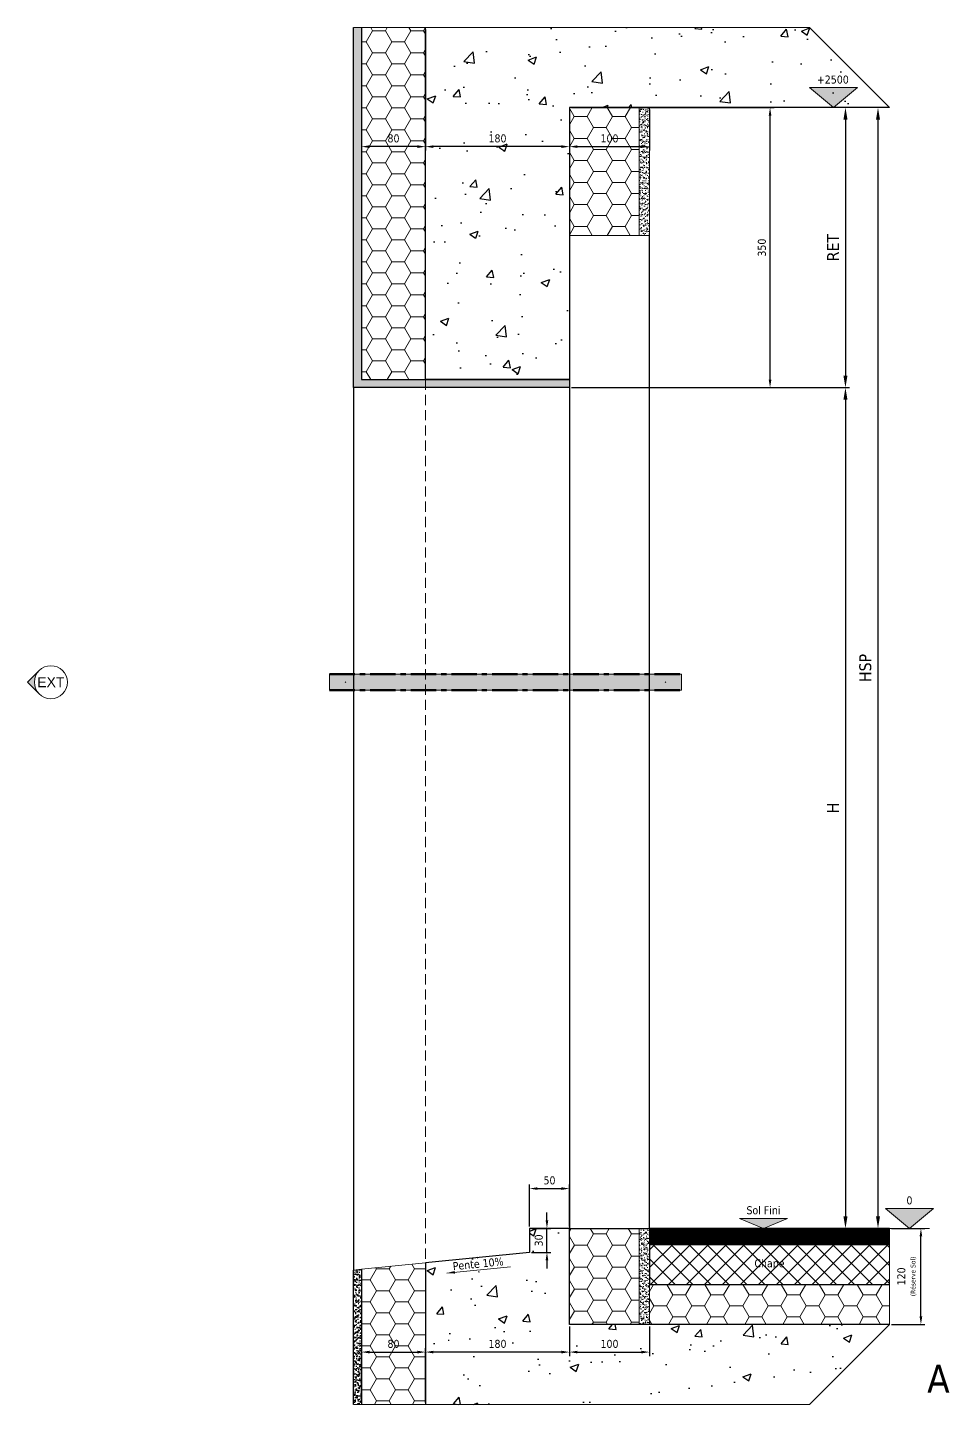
# Model space of a CAD drawing. Header units: millimetres. Extents: x -20000 to 230000, y -17405 to 24510.
# Drawn here: x 4322 to 5475, y 4874 to 6594 of the extents above; entities that cross this region are included whole.
import ezdxf
from ezdxf.enums import TextEntityAlignment as Align

# ---------------------------------------------------------------- set-up
doc = ezdxf.new("R2010")
doc.units = ezdxf.units.MM
doc.header["$PDMODE"] = 35
doc.header["$PDSIZE"] = 0.5
doc.linetypes.add('AXES', pattern=[50.800000000000004, 31.75, -6.35, 6.35, -6.35])
doc.linetypes.add('CACHE', pattern=[9.524999999999999, 6.35, -3.175])
doc.layers.get('0').update_dxf_attribs({"lineweight": 13})
doc.layers.get('Defpoints').update_dxf_attribs({"true_color": 0xc2a584})
for name, color, linetype, lineweight in [('0 - 1 (validé)', 3, 'Continuous', 13), ('1 - Axe', 1, 'AXES', 0), ('1 - BETON', 251, 'Continuous', 25), ('1 - Béton', 251, 'Continuous', 25), ('1 - Cotation', 32, 'Continuous', 13), ('1 - INTERROMPU', 253, 'CACHE', 13), ('1 - Isolant', 132, 'Continuous', 13), ('1 - Platre', 252, 'Continuous', 13), ('1 - Texte', 7, 'Continuous', 13), ('Texte', 7, 'Continuous', 13)]:
    doc.layers.add(name, color=color, linetype=linetype, lineweight=lineweight)
doc.layers.add('0 - Invisible', color=43, linetype='Continuous', lineweight=0, plot=False)
doc.layers.add('Non visible', color=163, linetype='Continuous', lineweight=25, plot=False)
doc.layers.add('1 - Cache', color=7, linetype='Continuous', lineweight=0, true_color=0xffffff)
doc.styles.get("Standard").update_dxf_attribs({"font": 'ARIALUNI.TTF'})
doc.styles.add('Texte Poralu', font='tahomabd.ttf')
doc.dimstyles.new('100 - 1000', dxfattribs={"dimtxt": 15, "dimasz": 15, "dimexe": 5, "dimexo": 2.5, "dimgap": 8, "dimtad": 1, "dimdec": 1, "dimtxsty": 'Texte Poralu', "dimcen": 10, "dimazin": 0, "dimtfac": 1, "dimtdec": 1, "dimtmove": 0, "dimatfit": 3, "dimfxl": 1, "dimarcsym": 0})
doc.dimstyles.new('30 - 1000', dxfattribs={"dimtxt": 10, "dimasz": 10, "dimexe": 5, "dimexo": 2.5, "dimgap": 5, "dimtad": 1, "dimdec": 1, "dimtxsty": 'Texte Poralu', "dimcen": 5, "dimazin": 0, "dimtfac": 1, "dimtdec": 1, "dimtmove": 0, "dimatfit": 3, "dimfxl": 1, "dimarcsym": 0})

# ---------------------------------------------------------------- blocks, each defined once
blk = doc.blocks.new('Cadre Coupe_Elev')
at = {"layer": 'Defpoints'}
blk.add_point((5000, 5729.996620553562), dxfattribs=at)
at = {"color": 7}
blk.add_attdef('REPERE_1', text='', height=300, dxfattribs=at).set_placement((1000, 9000), align=Align.MIDDLE_CENTER)
at = {"layer": '1 - Texte', "color": 7}
for tag, p in [('DEFINITION1', (5000, 1200)), ('DEFINITION2', (5000, 800))]:
    blk.add_attdef(tag, text='', height=250, dxfattribs=at).set_placement(p, align=Align.MIDDLE_CENTER)
at = {"layer": 'Non visible', "style": 'Texte Poralu'}
for p in [(5447.11721373623, 4905.799125232807), (5447.11721373623, 4605.799125232807)]:
    blk.add_attdef('REPERE_2', text='', height=35, dxfattribs=at).set_placement(p, align=Align.MIDDLE_LEFT)
blk = doc.blocks.new('*U837')
at = {"layer": '1 - Béton'}
h = blk.add_hatch(dxfattribs=at)
h.set_pattern_fill('ANSI31', color=256, scale=0.5, angle=135)
h.set_pattern_definition([(180, (199.9999999999554, 19.99999999999773), (-3.33066907387547e-16, -1.5875), [])])
h.paths.add_polyline_path([(0, 100), (299.9999999999554, 99.99999999999545), (299.9999999999554, 119.9999999999955), (0, 120)])
h = blk.add_hatch(dxfattribs=at)
h.set_pattern_fill('ANSI37', color=256, scale=5)
h.set_pattern_definition([(45, (199.9999999999554, 9.999999999997726), (-11.22532015133644, 11.22532015133644), []), (135, (199.9999999999554, 9.999999999997726), (-11.22532015133644, -11.22532015133644), [])])
h.paths.add_polyline_path([(0, 50), (299.9999999999554, 49.99999999999545), (299.9999999999554, 99.99999999999545), (0, 100)])
h.paths.add_polyline_path([(125.9083277367138, 65.81766286097815), (173.9506380120663, 65.81766286097815), (173.9506380120663, 87.41940899932604), (125.9083277367138, 87.41940899932604)], flags=24)
at = {"layer": '1 - Isolant'}
h = blk.add_hatch(dxfattribs=at)
h.set_pattern_fill('HONEY', color=256, scale=5)
h.set_pattern_definition([(0, (199.9999999999554, 19.99999999999773), (23.8125, 13.748153225), [15.875, -31.75]), (120, (199.9999999999554, 19.99999999999773), (-23.81249994797095, 13.74815331511695), [15.87499999999995, -31.74999999999991]), (59.99999999999999, (199.9999999999554, 19.99999999999773), (5.202904551637744e-08, 27.49630654011694), [-31.75, 15.875])])
h.paths.add_polyline_path([(0, 0), (299.9999999999554, -6.821210263295947e-12), (299.9999999999554, 49.99999999999545), (0, 50)])
at = {"layer": '0 - Invisible'}
for points in [[(0, 100), (299.9999999999554, 99.99999999999545), (299.9999999999554, 119.9999999999955), (0, 120), (0, 100)], [(0, 50), (299.9999999999554, 49.99999999999545), (299.9999999999554, 99.99999999999545), (0, 100), (0, 50)], [(0, 0), (299.9999999999554, -6.821210263295947e-12), (299.9999999999554, 49.99999999999545), (0, 50), (0, 0)]]:
    blk.add_lwpolyline(points, dxfattribs=at)
at = {"layer": '1 - Béton'}
for points in [[(299.9999999999554, 119.9999999999955), (0, 120), (0, 100), (299.9999999999554, 99.99999999999545)], [(299.9999999999554, 99.99999999999545), (0, 100), (0, 50), (299.9999999999554, 49.99999999999545)]]:
    blk.add_lwpolyline(points, dxfattribs=at)
at = {"layer": '1 - Isolant'}
blk.add_lwpolyline([(299.9999999999554, 49.99999999999545), (0, 50), (0, 0), (299.9999999999554, -6.821210263295947e-12)], dxfattribs=at)
at = {"insert": (149.9999999999777, 74.99999999999763), "char_height": 10, "attachment_point": 5, "style": 'Texte Poralu'}
blk.add_mtext_dynamic_manual_height_columns('Chape', width=39.78362779687997, gutter_width=50, heights=[0], dxfattribs=at)
blk = doc.blocks.new('*U928')
at = {"layer": '1 - Isolant'}
h = blk.add_hatch(dxfattribs=at)
h.set_pattern_fill('HONEY', color=256, scale=5, style=0)
h.set_pattern_definition([(0, (19.99999999999996, 24.99999999998454), (23.8125, 13.748153225), [15.875, -31.75]), (120, (19.99999999999996, 24.99999999998454), (-23.81249994797095, 13.74815331511695), [15.87499999999991, -31.74999999999983]), (59.99999999999999, (19.99999999999996, 24.99999999998454), (5.202904551637744e-08, 27.49630654011694), [-31.75, 15.875])])
h.paths.add_polyline_path([(-3.251437251736507e-14, -177.0000000000155), (0, 0), (-80, -8.000000000000002), (-80.00000000000001, -177.0000000000155)])
at = {"layer": '0 - Invisible'}
blk.add_lwpolyline([(-80.00000000000001, -177.0000000000155), (-3.251437251736507e-14, -177.0000000000155)], dxfattribs=at)
at = {"layer": '1 - Isolant'}
blk.add_lwpolyline([(-3.251437251736507e-14, -177.0000000000155), (0, 0), (-80, -8.000000000000002), (-80.00000000000001, -177.0000000000155)], dxfattribs=at)
blk = doc.blocks.new('*U724')
at = {"layer": '1 - Isolant'}
h = blk.add_hatch(dxfattribs=at)
h.set_pattern_fill('HONEY', color=256, scale=5)
h.set_pattern_definition([(0, (-58597.14088961176, -19357.49265059333), (23.8125, 13.748153225), [15.875, -31.75]), (120, (-58597.14088961176, -19357.49265059333), (-23.81249994797095, 13.74815331511695), [15.87499999999996, -31.74999999999992]), (59.99999999999999, (-58597.14088961176, -19357.49265059333), (5.202904551637744e-08, 27.49630654011694), [-31.75, 15.875])])
h.paths.add_polyline_path([(1.047547144306874e-11, -119.9999999999992), (87.00000000016965, -119.9999999999992), (87.00000000017371, 0), (0, 0)])
at = {"layer": '1 - Platre'}
h = blk.add_hatch(dxfattribs=at)
h.set_pattern_fill('AR-SAND', color=256, scale=0.1)
h.set_pattern_definition([(37.50000000000001, (-58597.14088961176, -19357.49265059333), (-0.1600031295984046, 4.894132373293424), [0, -3.860800000000001, 0, -4.318000000000001, 0, -4.1275]), (7.499999999999999, (-58597.14088961176, -19357.49265059333), (4.495232831380027, 7.168251005683543), [0, -2.0828, 0, -3.4798, 0, -1.3335]), (327.5, (-58600.26508961176, -19357.49265059333), (7.90992370241458, 0.01437184678545691), [0, -1.27, 0, -4.572, 0, -5.969]), (317.5, (-58600.26508961176, -19357.49265059333), (7.635564524722972, 2.229293232572162), [0, -0.635, 0, -2.9972, 0, -3.429])])
h.paths.add_polyline_path([(100.0000000001769, -119.9999999999992), (100.0000000001737, 0), (87.00000000017371, 0), (87.00000000016965, -119.9999999999992)])
at = {"layer": '0 - Invisible'}
for points in [[(1.047547144306874e-11, -119.9999999999992), (87.00000000016965, -119.9999999999992)], [(87.00000000016965, -119.9999999999992), (100.0000000001769, -119.9999999999992)]]:
    blk.add_lwpolyline(points, dxfattribs=at)
at = {"layer": '1 - Isolant'}
blk.add_lwpolyline([(87.00000000016965, -119.9999999999992), (87.00000000017371, 0), (0, 0), (1.047547144306874e-11, -119.9999999999992)], dxfattribs=at)
at = {"layer": '1 - Platre'}
blk.add_lwpolyline([(100.0000000001769, -119.9999999999992), (100.0000000001737, 0), (87.00000000017371, 0), (87.00000000016965, -119.9999999999992)], dxfattribs=at)
blk = doc.blocks.new('*D1350')
at = {"layer": 'Defpoints', "color": 0, "lineweight": -2, "transparency": 16777216}
for p, q in [((5000.000024556683, 4971.232209339366), (5000.000024556683, 4934.157499047607)), ((4820.000024556828, 4876.232209339365), (4820.000024556828, 4944.157499047607)), ((4990.000024556683, 4939.157499047607), (4830.000024556828, 4939.157499047607))]:
    blk.add_line(p, q, dxfattribs=at)
at = {"layer": 'Defpoints', "color": 0, "transparency": 16777216}
for p in [(5000.000024556683, 4973.732209339366), (4820.000024556828, 4939.157499047607), (4820.000024556828, 4873.732209339365)]:
    blk.add_point(p, dxfattribs=at)
for points in [[(4830.000024556828, 4940.824165714274), (4830.000024556828, 4937.49083238094), (4820.000024556828, 4939.157499047607)], [(4990.000024556683, 4940.824165714274), (4990.000024556683, 4937.49083238094), (5000.000024556683, 4939.157499047607)]]:
    blk.add_solid(points, dxfattribs=at)
at = {"layer": 'Defpoints', "color": 0, "transparency": 16777216, "insert": (4910.000024556755, 4949.385840216177), "char_height": 10, "attachment_point": 5, "style": 'Texte Poralu'}
blk.add_mtext('180', dxfattribs=at)
blk = doc.blocks.new('*D1351')
at = {"layer": '1 - Cotation', "color": 0, "lineweight": -2, "transparency": 16777216}
for p, q in [((5000.000024556683, 4971.232209339366), (5000.000024556683, 4934.157499047607)), ((5100.000024556845, 4971.232209339365), (5100.000024556845, 4934.157499047607)), ((5010.000024556683, 4939.157499047607), (5090.000024556845, 4939.157499047607))]:
    blk.add_line(p, q, dxfattribs=at)
at = {"layer": '1 - Cotation', "color": 0, "transparency": 16777216}
for points in [[(5010.000024556683, 4940.824165714274), (5010.000024556683, 4937.49083238094), (5000.000024556683, 4939.157499047607)], [(5090.000024556845, 4940.824165714274), (5090.000024556845, 4937.49083238094), (5100.000024556845, 4939.157499047607)]]:
    blk.add_solid(points, dxfattribs=at)
at = {"layer": 'Defpoints', "color": 0, "transparency": 16777216}
for p in [(5000.000024556683, 4973.732209339366), (5100.000024556845, 4973.732209339365), (5100.000024556845, 4939.157499047607)]:
    blk.add_point(p, dxfattribs=at)
at = {"layer": '1 - Cotation', "color": 0, "transparency": 16777216, "insert": (5050.000024556764, 4949.362334507648), "char_height": 10, "attachment_point": 5, "style": 'Texte Poralu'}
blk.add_mtext('100', dxfattribs=at)
blk = doc.blocks.new('*U199')
blk.add_hatch(color=256).paths.add_polyline_path([(25, 0), (55, 25), (-5, 25)])
blk.add_line((0, 0), (50, 0))
blk.add_lwpolyline([(25, 0), (55, 25), (-5, 25), (25, 0)])
at = {"style": 'Texte Poralu'}
blk.add_attdef('HAUTEUR', text='', height=10, dxfattribs=at).set_placement((25, 34.99999999999997), align=Align.MIDDLE_CENTER)
blk = doc.blocks.new('*U200')
blk.add_hatch(color=256).paths.add_polyline_path([(0, 0), (29.99999999999999, 12.5), (-30.00000000000001, 12.5)])
blk.add_lwpolyline([(0, 0), (29.99999999999999, 12.5), (-30.00000000000001, 12.5), (0, 0)])
at = {"layer": 'Texte', "insert": (-7.105427357601002e-15, 17.5), "char_height": 10, "attachment_point": 8, "style": 'Texte Poralu'}
blk.add_mtext('Sol Fini', dxfattribs=at)
blk = doc.blocks.new('*D1352')
at = {"color": 0, "lineweight": -2, "transparency": 16777216}
for p, q in [((5402.500024556801, 5093.732209339346), (5444.328517432474, 5093.732209339346)), ((5439.328517432474, 4983.732209339365), (5439.328517432474, 5083.732209339346)), ((5402.500024556801, 4973.732209339365), (5444.328517432474, 4973.732209339365))]:
    blk.add_line(p, q, dxfattribs=at)
at = {"color": 0, "transparency": 16777216}
for points in [[(5437.661850765807, 5083.732209339346), (5440.995184099141, 5083.732209339346), (5439.328517432474, 5093.732209339346)], [(5437.661850765807, 4983.732209339365), (5440.995184099141, 4983.732209339365), (5439.328517432474, 4973.732209339365)]]:
    blk.add_solid(points, dxfattribs=at)
at = {"layer": 'Defpoints', "color": 0, "transparency": 16777216}
for p in [(5400.000024556801, 5093.732209339346), (5439.328517432474, 5093.732209339346), (5400.000024556801, 4973.732209339365)]:
    blk.add_point(p, dxfattribs=at)
at = {"color": 0, "transparency": 16777216, "insert": (5421.687595113243, 5033.732209339356), "char_height": 10, "attachment_point": 5, "rotation": 90, "style": 'Texte Poralu'}
blk.add_mtext('120 \\P{\\H0.6x;(Réserve Sol)}', dxfattribs=at)
blk = doc.blocks.new('*D1357')
at = {"layer": '1 - Cotation', "color": 0, "lineweight": -2, "transparency": 16777216}
for p, q in [((4950.000024556672, 5096.232209339365), (4950.000024556672, 5148.468846197327)), ((5000.000024556672, 5096.232209339365), (5000.000024556672, 5148.468846197327)), ((4960.000024556672, 5143.468846197327), (4990.000024556672, 5143.468846197327))]:
    blk.add_line(p, q, dxfattribs=at)
at = {"layer": '1 - Cotation', "color": 0, "transparency": 16777216}
for points in [[(4960.000024556672, 5145.135512863994), (4960.000024556672, 5141.80217953066), (4950.000024556672, 5143.468846197327)], [(4990.000024556672, 5145.135512863994), (4990.000024556672, 5141.80217953066), (5000.000024556672, 5143.468846197327)]]:
    blk.add_solid(points, dxfattribs=at)
at = {"layer": 'Defpoints', "color": 0, "transparency": 16777216}
for p in [(5000.000024556672, 5143.468846197327), (4950.000024556672, 5093.732209339365), (5000.000024556672, 5093.732209339365)]:
    blk.add_point(p, dxfattribs=at)
at = {"layer": '1 - Cotation', "color": 0, "transparency": 16777216, "insert": (4975.000024556672, 5153.673681657368), "char_height": 10, "attachment_point": 5, "style": 'Texte Poralu'}
blk.add_mtext('50', dxfattribs=at)
blk = doc.blocks.new('*D1358')
at = {"layer": '1 - Cotation', "color": 0, "lineweight": -2, "transparency": 16777216}
for p, q in [((4971.82938786036, 5103.732209339365), (4971.82938786036, 5113.732209339365)), ((4952.500024556672, 5093.732209339365), (4976.82938786036, 5093.732209339365)), ((4971.82938786036, 5063.732209339365), (4971.82938786036, 5093.732209339365)), ((4952.500024556672, 5063.732209339365), (4976.82938786036, 5063.732209339365)), ((4971.82938786036, 5053.732209339365), (4971.82938786036, 5043.732209339365))]:
    blk.add_line(p, q, dxfattribs=at)
at = {"layer": '1 - Cotation', "color": 0, "transparency": 16777216}
for points in [[(4970.162721193693, 5103.732209339365), (4973.496054527027, 5103.732209339365), (4971.82938786036, 5093.732209339365)], [(4970.162721193693, 5053.732209339365), (4973.496054527027, 5053.732209339365), (4971.82938786036, 5063.732209339365)]]:
    blk.add_solid(points, dxfattribs=at)
at = {"layer": 'Defpoints', "color": 0, "transparency": 16777216}
for p in [(4950.000024556672, 5093.732209339365), (4971.82938786036, 5093.732209339365), (4950.000024556672, 5063.732209339365)]:
    blk.add_point(p, dxfattribs=at)
at = {"layer": '1 - Cotation', "color": 0, "transparency": 16777216, "insert": (4961.621194441957, 5078.732209339366), "char_height": 10, "attachment_point": 5, "rotation": 90, "style": 'Texte Poralu'}
blk.add_mtext('30', dxfattribs=at)
blk = doc.blocks.new('*U903')
at = {"layer": '1 - Isolant'}
h = blk.add_hatch(dxfattribs=at)
h.set_pattern_fill('HONEY', color=256, scale=5)
h.set_pattern_definition([(0, (-58597.14088961181, -19447.49265059331), (23.8125, 13.748153225), [15.875, -31.75]), (120, (-58597.14088961181, -19447.49265059331), (-23.81249994797095, 13.74815331511695), [15.87499999999993, -31.74999999999986]), (59.99999999999999, (-58597.14088961181, -19447.49265059331), (5.202904551637744e-08, 27.49630654011694), [-31.75, 15.875])])
h.paths.add_polyline_path([(1.397795734579438e-10, -349.9999999999857), (87.00000000012523, -349.9999999999857), (86.99999999999818, -190), (-1.818989403545856e-12, -190)])
at = {"layer": '1 - Platre'}
h = blk.add_hatch(dxfattribs=at)
h.set_pattern_fill('AR-SAND', color=256, scale=0.1)
h.set_pattern_definition([(37.50000000000001, (-58597.14088961181, -19447.49265059331), (-0.1600031295984046, 4.894132373293424), [0, -3.860800000000001, 0, -4.318000000000001, 0, -4.1275]), (7.499999999999999, (-58597.14088961181, -19447.49265059331), (4.495232831380027, 7.168251005683543), [0, -2.0828, 0, -3.4798, 0, -1.3335]), (327.5, (-58600.26508961181, -19447.49265059331), (7.90992370241458, 0.01437184678545691), [0, -1.27, 0, -4.572, 0, -5.969]), (317.5, (-58600.26508961181, -19447.49265059331), (7.635564524722972, 2.229293232572162), [0, -0.635, 0, -2.9972, 0, -3.429])])
h.paths.add_polyline_path([(100.0000000001325, -349.9999999999857), (99.99999999999818, -190), (86.99999999999818, -190), (87.00000000012523, -349.9999999999857)])
at = {"layer": '0 - Invisible'}
for points in [[(1.397795734579438e-10, -349.9999999999857), (87.00000000012523, -349.9999999999857)], [(87.00000000012523, -349.9999999999857), (100.0000000001325, -349.9999999999857)]]:
    blk.add_lwpolyline(points, dxfattribs=at)
at = {"layer": '1 - Isolant'}
blk.add_lwpolyline([(87.00000000012523, -349.9999999999857), (86.99999999999818, -190), (-1.818989403545856e-12, -190), (1.397795734579438e-10, -349.9999999999857)], dxfattribs=at)
at = {"layer": '1 - Platre'}
blk.add_lwpolyline([(100.0000000001325, -349.9999999999857), (99.99999999999818, -190), (86.99999999999818, -190), (87.00000000012523, -349.9999999999857)], dxfattribs=at)
blk = doc.blocks.new('*U901')
at = {"layer": '1 - Isolant'}
h = blk.add_hatch(dxfattribs=at)
h.set_pattern_fill('HONEY', color=256, scale=5, style=0)
h.set_pattern_definition([(0, (-80.00000000000003, 279.999999999985), (23.8125, 13.748153225), [15.875, -31.75]), (120, (-80.00000000000003, 279.999999999985), (-23.81249994797095, 13.74815331511695), [15.87499999999995, -31.7499999999999]), (59.99999999999999, (-80.00000000000003, 279.999999999985), (5.202904551637744e-08, 27.49630654011694), [-31.75, 15.875])])
h.paths.add_polyline_path([(-80, 439.9999999999859), (2.694133978409144e-14, 439.9999999999859), (1.77635683940025e-15, -9.094947017729282e-13), (-80.00000000000003, -9.094947017729282e-13)])
at = {"layer": '0 - Invisible'}
blk.add_lwpolyline([(-80, 439.9999999999859), (2.694133978409144e-14, 439.9999999999859)], dxfattribs=at)
at = {"layer": '1 - Isolant'}
blk.add_lwpolyline([(2.694133978409144e-14, 439.9999999999859), (0, 0), (0, 0), (1.77635683940025e-15, -9.094947017729282e-13), (-80.00000000000003, -9.094947017729282e-13), (-80, 439.9999999999859)], dxfattribs=at)
blk = doc.blocks.new('*D1353')
at = {"layer": '1 - Cotation', "color": 0, "lineweight": -2, "transparency": 16777216}
for p, q in [((5002.500024556921, 6144.331641222817), (5350.000024556729, 6144.331641222817)), ((5345.000024556728, 6129.331641222817), (5345.000024556728, 5108.732209339365)), ((5002.500024556828, 5093.732209339365), (5350.000024556728, 5093.732209339365))]:
    blk.add_line(p, q, dxfattribs=at)
at = {"layer": '1 - Cotation', "color": 0, "transparency": 16777216}
for points in [[(5342.500024556728, 6129.331641222817), (5347.500024556728, 6129.331641222817), (5345.000024556729, 6144.331641222817)], [(5342.500024556728, 5108.732209339365), (5347.500024556728, 5108.732209339365), (5345.000024556728, 5093.732209339365)]]:
    blk.add_solid(points, dxfattribs=at)
at = {"layer": 'Defpoints', "color": 0, "transparency": 16777216}
for p in [(5000.000024556921, 6144.331641222817), (5000.000024556828, 5093.732209339365), (5345.000024556728, 5093.732209339365)]:
    blk.add_point(p, dxfattribs=at)
at = {"layer": '1 - Cotation', "color": 0, "transparency": 16777216, "insert": (5329.500024556727, 5619.031925281091), "char_height": 15, "attachment_point": 5, "rotation": 90, "style": 'Texte Poralu'}
blk.add_mtext('H', dxfattribs=at)
blk = doc.blocks.new('*D1354')
at = {"layer": '1 - Cotation', "color": 0, "lineweight": -2, "transparency": 16777216}
for p, q in [((5397.500024556992, 6494.331641222817), (5380.667248153965, 6494.331641222817)), ((5385.667248153965, 6479.331641222817), (5385.667248153964, 5108.73220933936)), ((5397.500024556801, 5093.73220933936), (5380.667248153964, 5093.73220933936))]:
    blk.add_line(p, q, dxfattribs=at)
at = {"layer": '1 - Cotation', "color": 0, "transparency": 16777216}
for points in [[(5383.167248153965, 6479.331641222817), (5388.167248153965, 6479.331641222817), (5385.667248153965, 6494.331641222817)], [(5383.167248153964, 5108.73220933936), (5388.167248153964, 5108.73220933936), (5385.667248153964, 5093.73220933936)]]:
    blk.add_solid(points, dxfattribs=at)
at = {"layer": 'Defpoints', "color": 0, "transparency": 16777216}
for p in [(5400.000024556992, 6494.331641222817), (5385.667248153964, 5093.73220933936), (5400.000024556801, 5093.73220933936)]:
    blk.add_point(p, dxfattribs=at)
at = {"layer": '1 - Cotation', "color": 0, "transparency": 16777216, "insert": (5369.895253526697, 5794.03192528109), "char_height": 15, "attachment_point": 5, "rotation": 90, "style": 'Texte Poralu'}
blk.add_mtext('HSP', dxfattribs=at)
blk = doc.blocks.new('*U902')
at = {"layer": '1 - BETON'}
h = blk.add_hatch(dxfattribs=at)
h.set_pattern_fill('CONCRETE', color=256, scale=15, style=0, pattern_type=2)
h.set_pattern_definition([(49.99999999999999, (119.9999999999999, 39.99999999998406), (107.589027390113, -9.412820247389266), [11.25, -123.75]), (355, (119.9999999999999, 39.99999999998406), (-20.81270004195, 112.8288200550018), [9, -99]), (100.4514, (128.965752, 39.21559899998405), (86.77640725710323, 103.415931309143), [9.5610285, -105.1713168]), (46.18420000000002, (119.9999999999999, 69.99999999998406), (160.0861572938467, -24.82785214935271), [16.87499999999986, -185.6249999999989]), (96.6356, (133.3405117499999, 67.93100394998405), (140.1994058323055, 146.1176806350663), [14.3415432, -157.75695]), (351.1842, (119.9999999999999, 69.99999999998406), (140.1992917700441, 146.1177901387987), [13.5, -148.5]), (21, (134.9999999999999, 62.49999999998406), (89.53605781776925, -60.39283359980082), [11.25, -123.75]), (326.0000000000001, (134.9999999999999, 62.49999999998406), (36.49729978823726, 108.772506757028), [9, -99]), (71.4514, (142.46133495, 57.46725909998406), (126.0333942872235, 48.37957450649286), [9.5610285, -105.1713168]), (37.50000000000001, (119.9999999999999, 39.99999999998406), (1.8239782975936, 49.93407807469672), [0, -97.8, 0, -100.5, 0, -99.375]), (7.499999999999999, (119.9999999999999, 39.99999999998406), (39.46043061632229, 59.16175678235403), [0, -57.3, 0, -95.55, 0, -37.875]), (327.5, (86.54999999999994, 39.99999999998406), (80.07336542586135, -3.383230760156963), [0, -37.5, 0, -117, 0, -155.25]), (317.5, (71.54999999999995, 39.99999999998406), (87.47792540135794, 15.01574734984766), [0, -48.75, 0, -77.69999999999999, 0, -110.25])])
h.paths.add_polyline_path([(400, 339.9999999999841), (300, 439.9999999999841), (-180, 439.9999999999841), (-180, 0), (0, 0), (0, 339.9999999999841)])
at = {"layer": '0 - Invisible'}
blk.add_lwpolyline([(400, 339.9999999999841), (300, 439.9999999999841), (-180, 439.9999999999841)], dxfattribs=at)
at = {"layer": '1 - BETON'}
blk.add_lwpolyline([(400, 339.9999999999841), (0, 339.9999999999841), (0, 0), (-180, 0), (-180, 439.9999999999841)], dxfattribs=at)
blk = doc.blocks.new('*U198')
h = blk.add_hatch(color=256)
edge = h.paths.add_edge_path()
edge.add_line((-29.16815472393788, 0), (-14.58407736197061, -14.58407736196894))
edge.add_arc((1.326938559031987e-11, 1.103117597267556e-11), 20.62500000001327, 180.0000000000306, 224.9999999999923, ccw=False)
edge.add_arc((8.125056183416746e-12, -8.900435943814955e-12), 20.62500000000813, 135.0000000000017, 179.9999999999753, ccw=False)
edge.add_line((-14.58407736197061, 14.58407736196894), (-29.16815472393788, 0))
for p, q in [((-14.58407736197061, 14.58407736196894), (-29.16815472393787, 0.001705469134321902)), ((-29.16815472393787, 0.001705469134321902), (-14.58407736196841, -14.58407736197114))]:
    blk.add_line(p, q)
blk.add_circle((0, 0), 20.625)
at = {"insert": (0, 0), "char_height": 12.5, "attachment_point": 5}
blk.add_mtext('EXT', dxfattribs=at)
blk = doc.blocks.new('*D1355')
at = {"layer": '1 - Cotation', "color": 0, "lineweight": -2, "transparency": 16777216}
for p, q in [((5000.000024556768, 6491.8316412228), (5000.000024556768, 6440.505853438952)), ((5100.000024557018, 6491.831641222801), (5100.000024557018, 6440.505853438952)), ((5010.000024556768, 6445.505853438952), (5090.000024557018, 6445.505853438952))]:
    blk.add_line(p, q, dxfattribs=at)
at = {"layer": '1 - Cotation', "color": 0, "transparency": 16777216}
for points in [[(5010.000024556768, 6447.172520105619), (5010.000024556768, 6443.839186772285), (5000.000024556768, 6445.505853438952)], [(5090.000024557018, 6447.172520105619), (5090.000024557018, 6443.839186772285), (5100.000024557018, 6445.505853438952)]]:
    blk.add_solid(points, dxfattribs=at)
at = {"layer": 'Defpoints', "color": 0, "transparency": 16777216}
for p in [(5000.000024556768, 6494.3316412228), (5100.000024557018, 6494.331641222801), (5100.000024557018, 6445.505853438952)]:
    blk.add_point(p, dxfattribs=at)
at = {"layer": '1 - Cotation', "color": 0, "transparency": 16777216, "insert": (5050.000024556894, 6455.710688898992), "char_height": 10, "attachment_point": 5, "style": 'Texte Poralu'}
blk.add_mtext('100', dxfattribs=at)
blk = doc.blocks.new('*D1359')
at = {"layer": '1 - Cotation', "color": 0, "lineweight": -2, "transparency": 16777216}
for p, q in [((4820.00002455693, 6591.831641222801), (4820.00002455693, 6440.505853438952)), ((5000.000024556768, 6491.8316412228), (5000.000024556768, 6440.505853438952)), ((4990.000024556768, 6445.505853438952), (4830.00002455693, 6445.505853438952))]:
    blk.add_line(p, q, dxfattribs=at)
at = {"layer": '1 - Cotation', "color": 0, "transparency": 16777216}
for points in [[(4830.00002455693, 6447.172520105619), (4830.00002455693, 6443.839186772285), (4820.00002455693, 6445.505853438952)], [(4990.000024556768, 6447.172520105619), (4990.000024556768, 6443.839186772285), (5000.000024556768, 6445.505853438952)]]:
    blk.add_solid(points, dxfattribs=at)
at = {"layer": 'Defpoints', "color": 0, "transparency": 16777216}
for p in [(4820.00002455693, 6594.331641222801), (5000.000024556768, 6494.3316412228), (4820.00002455693, 6445.505853438952)]:
    blk.add_point(p, dxfattribs=at)
at = {"layer": '1 - Cotation', "color": 0, "transparency": 16777216, "insert": (4910.000024556849, 6455.734194607521), "char_height": 10, "attachment_point": 5, "style": 'Texte Poralu'}
blk.add_mtext('180', dxfattribs=at)
blk = doc.blocks.new('*D1356')
at = {"layer": '1 - Cotation', "color": 0, "lineweight": -2, "transparency": 16777216}
for p, q in [((5397.50002455693, 6494.331641222801), (5340.000024556728, 6494.331641222801)), ((5345.000024556728, 6479.331641222801), (5345.000024556728, 6159.331641222817)), ((5002.500024556921, 6144.331641222817), (5350.000024556728, 6144.331641222817))]:
    blk.add_line(p, q, dxfattribs=at)
at = {"layer": '1 - Cotation', "color": 0, "transparency": 16777216}
for points in [[(5342.500024556728, 6479.331641222801), (5347.500024556728, 6479.331641222801), (5345.000024556728, 6494.331641222801)], [(5342.500024556728, 6159.331641222817), (5347.500024556728, 6159.331641222817), (5345.000024556728, 6144.331641222817)]]:
    blk.add_solid(points, dxfattribs=at)
at = {"layer": 'Defpoints', "color": 0, "transparency": 16777216}
for p in [(5400.00002455693, 6494.331641222801), (5000.000024556921, 6144.331641222817), (5345.000024556728, 6144.331641222817)]:
    blk.add_point(p, dxfattribs=at)
at = {"layer": '1 - Cotation', "color": 0, "transparency": 16777216, "insert": (5329.500024556726, 6319.331641222811), "char_height": 15, "attachment_point": 5, "rotation": 90, "style": 'Texte Poralu'}
blk.add_mtext('RET', dxfattribs=at)
blk = doc.blocks.new('*U474')
blk.add_hatch(color=256).paths.add_polyline_path([(-70, 0), (-100, 25), (-40, 25)])
blk.add_line((0, 0), (-95, 0))
blk.add_lwpolyline([(-70, 0), (-100, 25), (-40, 25), (-70, 0)])
at = {"style": 'Texte Poralu'}
blk.add_attdef('HAUTEUR', text='', height=10, dxfattribs=at).set_placement((-70, 34.99999999999997), align=Align.MIDDLE_CENTER)
blk = doc.blocks.new('*D1360')
at = {"layer": 'Defpoints', "color": 0, "lineweight": -2, "transparency": 16777216}
for p, q in [((5002.50002455693, 6494.331641222801), (5255.742334731214, 6494.331641222801)), ((5250.742334731214, 6154.331641222817), (5250.742334731214, 6484.331641222801)), ((5002.500024556921, 6144.331641222817), (5255.742334731214, 6144.331641222817))]:
    blk.add_line(p, q, dxfattribs=at)
at = {"layer": 'Defpoints', "color": 0, "transparency": 16777216}
for p in [(5000.00002455693, 6494.331641222801), (5250.742334731214, 6494.331641222801), (5000.000024556921, 6144.331641222817)]:
    blk.add_point(p, dxfattribs=at)
for points in [[(5249.075668064547, 6484.331641222801), (5252.409001397881, 6484.331641222801), (5250.742334731214, 6494.331641222801)], [(5249.075668064547, 6154.331641222817), (5252.409001397881, 6154.331641222817), (5250.742334731214, 6144.331641222817)]]:
    blk.add_solid(points, dxfattribs=at)
at = {"layer": 'Defpoints', "color": 0, "transparency": 16777216, "insert": (5240.534141312811, 6319.331641222811), "char_height": 10, "attachment_point": 5, "rotation": 90, "style": 'Texte Poralu'}
blk.add_mtext('350', dxfattribs=at)
blk = doc.blocks.new('*D1361')
at = {"layer": '1 - Cotation', "color": 0, "lineweight": -2, "transparency": 16777216}
for p, q in [((4740.00002455693, 6591.831641222803), (4740.00002455693, 6440.505853438954)), ((4820.00002455693, 6591.831641222803), (4820.00002455693, 6440.505853438954)), ((4810.00002455693, 6445.505853438954), (4750.00002455693, 6445.505853438954))]:
    blk.add_line(p, q, dxfattribs=at)
at = {"layer": '1 - Cotation', "color": 0, "transparency": 16777216}
for points in [[(4750.00002455693, 6447.172520105621), (4750.00002455693, 6443.839186772287), (4740.00002455693, 6445.505853438954)], [(4810.00002455693, 6447.172520105621), (4810.00002455693, 6443.839186772287), (4820.00002455693, 6445.505853438954)]]:
    blk.add_solid(points, dxfattribs=at)
at = {"layer": 'Defpoints', "color": 0, "transparency": 16777216}
for p in [(4740.00002455693, 6594.331641222803), (4820.00002455693, 6594.331641222803), (4740.00002455693, 6445.505853438954)]:
    blk.add_point(p, dxfattribs=at)
at = {"layer": '1 - Cotation', "color": 0, "transparency": 16777216, "insert": (4780.00002455693, 6455.734194607523), "char_height": 10, "attachment_point": 5, "style": 'Texte Poralu'}
blk.add_mtext('80', dxfattribs=at)
blk = doc.blocks.new('*D1367')
at = {"layer": '1 - Cotation', "color": 0, "lineweight": -2, "transparency": 16777216}
for p, q in [((4740.000024556828, 4876.232209339365), (4740.000024556828, 4944.157499047607)), ((4750.000024556828, 4939.157499047607), (4810.000024556828, 4939.157499047607)), ((4820.000024556828, 4876.232209339365), (4820.000024556828, 4944.157499047607))]:
    blk.add_line(p, q, dxfattribs=at)
at = {"layer": '1 - Cotation', "color": 0, "transparency": 16777216}
for points in [[(4750.000024556828, 4940.824165714274), (4750.000024556828, 4937.49083238094), (4740.000024556828, 4939.157499047607)], [(4810.000024556828, 4940.824165714274), (4810.000024556828, 4937.49083238094), (4820.000024556828, 4939.157499047607)]]:
    blk.add_solid(points, dxfattribs=at)
at = {"layer": 'Defpoints', "color": 0, "transparency": 16777216}
for p in [(4820.000024556828, 4939.157499047607), (4740.000024556828, 4873.732209339365), (4820.000024556828, 4873.732209339365)]:
    blk.add_point(p, dxfattribs=at)
at = {"layer": '1 - Cotation', "color": 0, "transparency": 16777216, "insert": (4780.000024556828, 4949.385840216177), "char_height": 10, "attachment_point": 5, "style": 'Texte Poralu'}
blk.add_mtext('80', dxfattribs=at)
blk = doc.blocks.new('*U925')
at = {"layer": '1 - BETON'}
h = blk.add_hatch(dxfattribs=at)
h.set_pattern_fill('AR-SAND', color=256, scale=0.1)
h.set_pattern_definition([(37.50000000000001, (-240.0000000000058, -60.00000000000011), (-0.1600031295984046, 4.894132373293424), [0, -3.860800000000001, 0, -4.318000000000001, 0, -4.1275]), (7.499999999999999, (-240.0000000000058, -60.00000000000011), (4.495232831380027, 7.168251005683543), [0, -2.0828, 0, -3.4798, 0, -1.3335]), (327.5, (-243.1242000000058, -60.00000000000011), (7.90992370241458, 0.01437184678545762), [0, -1.27, 0, -4.572, 0, -5.969]), (317.5, (-243.1242000000058, -60.00000000000011), (7.635564524722972, 2.229293232572163), [0, -0.635, 0, -2.9972, 0, -3.429])])
h.paths.add_polyline_path([(-440.0000000000062, 10), (-440.0000000000062, 0), (0, 0), (3.943512183468556e-13, -260.0000000000001), (10.00000000000039, -260.0000000000001), (10, 10)])
at = {"layer": '0 - Invisible'}
blk.add_lwpolyline([(-440.0000000000062, 10), (-440.0000000000062, 0)], dxfattribs=at)
at = {"layer": '1 - BETON'}
blk.add_lwpolyline([(-440.0000000000062, 0), (0, 0), (3.943512183468556e-13, -260.0000000000001), (10.00000000000039, -260.0000000000001), (10, 10), (-440.0000000000062, 10)], dxfattribs=at)
blk = doc.blocks.new('*U926')
at = {"layer": '1 - BETON'}
h = blk.add_hatch(dxfattribs=at)
h.set_pattern_fill('AR-SAND', color=256, scale=0.1)
h.set_pattern_definition([(37.50000000000001, (2.566835632933362e-13, 29.99999999998448), (-0.1600031295984046, 4.894132373293424), [0, -3.860800000000001, 0, -4.318000000000001, 0, -4.1275]), (7.499999999999999, (2.566835632933362e-13, 29.99999999998448), (4.495232831380027, 7.168251005683543), [0, -2.0828, 0, -3.4798, 0, -1.3335]), (327.5, (-3.124199999999743, 29.99999999998448), (7.90992370241458, 0.01437184678545762), [0, -1.27, 0, -4.572, 0, -5.969]), (317.5, (-3.124199999999743, 29.99999999998448), (7.635564524722972, 2.229293232572163), [0, -0.635, 0, -2.9972, 0, -3.429])])
h.paths.add_polyline_path([(10.00000000000022, -169.0000000000155), (10, -1), (0, 0), (2.199441593189156e-13, -169.0000000000155)])
at = {"layer": '0 - Invisible'}
blk.add_line((2.199441593189156e-13, -169.0000000000155), (10.00000000000022, -169.0000000000155), dxfattribs=at)
at = {"layer": '1 - BETON'}
blk.add_lwpolyline([(10.00000000000022, -169.0000000000155), (10, -1), (0, 0), (2.199441593189156e-13, -169.0000000000155)], dxfattribs=at)
blk = doc.blocks.new('*U839')
at = {"layer": '1 - Cache'}
blk.add_hatch(color=256, dxfattribs=at).paths.add_polyline_path([(-20, -10), (419.999999999899, -10), (419.999999999899, 10), (-20, 10)])
at = {"layer": '0 - Invisible'}
blk.add_lwpolyline([(-20, -10), (419.999999999899, -10), (419.999999999899, 10), (-20, 10)], close=True, dxfattribs=at)
for p in [(0, 0), (399.999999999899, 0)]:
    blk.add_point(p, dxfattribs=at)
at = {"layer": '1 - Axe', "lineweight": 50}
for p, q in [((-20, 10), (419.999999999899, 10)), ((-20, -10), (419.999999999899, -10))]:
    blk.add_line(p, q, dxfattribs=at)
blk = doc.blocks.new('*U614')
at = {"layer": '0 - Invisible'}
for p in [(0, 0), (1.782078862990602, -17.82078862990238)]:
    blk.add_point(p, dxfattribs=at)
at = {"layer": 'Texte', "insert": (1.284560267886263, -12.84560267885354), "char_height": 10, "attachment_point": 8, "rotation": 5.710593137499643, "style": 'Texte Poralu'}
blk.add_mtext('Pente 10%', dxfattribs=at)
at = {"layer": 'Texte'}
blk.add_leader([(-38.26816804295959, -19.31334441521903), (41.33480717384009, -11.3530468935387)], dimstyle='30 - 1000', override={"dimgap": 2, "dimtad": 0}, dxfattribs=at)
blk = doc.blocks.new('*U894')
at = {"layer": '1 - BETON'}
h = blk.add_hatch(dxfattribs=at)
h.set_pattern_fill('CONCRETE', color=256, scale=15, style=0, pattern_type=2)
h.set_pattern_definition([(49.99999999999999, (110.0000000002819, 183.0000000000193), (107.589027390113, -9.412820247389266), [11.25, -123.75]), (355, (110.0000000002819, 183.0000000000193), (-20.81270004195, 112.8288200550018), [9, -99]), (100.4514, (118.965752000282, 182.2155990000193), (86.77640725710323, 103.415931309143), [9.5610285, -105.1713168]), (46.18420000000002, (110.0000000002819, 213.0000000000193), (160.0861572938467, -24.82785214935271), [16.87499999999964, -185.6249999999972]), (96.6356, (123.3405117502819, 210.9310039500193), (140.1994058323055, 146.1176806350663), [14.3415432, -157.75695]), (351.1842, (110.0000000002819, 213.0000000000193), (140.1992917700441, 146.1177901387987), [13.5, -148.5]), (21, (125.0000000002819, 205.5000000000193), (89.53605781776925, -60.39283359980082), [11.25, -123.75]), (326.0000000000001, (125.0000000002819, 205.5000000000193), (36.49729978823726, 108.772506757028), [9, -99]), (71.4514, (132.461334950282, 200.4672591000193), (126.0333942872235, 48.37957450649286), [9.5610285, -105.1713168]), (37.50000000000001, (110.0000000002819, 183.0000000000193), (1.8239782975936, 49.93407807469672), [0, -97.8, 0, -100.5, 0, -99.375]), (7.499999999999999, (110.0000000002819, 183.0000000000193), (39.46043061632229, 59.16175678235403), [0, -57.3, 0, -95.55, 0, -37.875]), (327.5, (76.55000000028194, 183.0000000000193), (80.07336542586135, -3.383230760156963), [0, -37.5, 0, -117, 0, -155.25]), (317.5, (61.55000000028194, 183.0000000000193), (87.47792540135794, 15.01574734984766), [0, -48.75, 0, -77.69999999999999, 0, -110.25])])
h.paths.add_polyline_path([(-143.1519566090798, -56.47670254201783), (-153.2681680428814, -55.81334441521121), (-143.4836356724832, -53.15991190798453)], flags=8)
edge = h.paths.add_edge_path(flags=0)
edge.add_line((-143.3177961407815, -54.81830722500118), (-73.6651928260817, -47.85304689353088))
h.paths.add_polyline_path([(-154.6117021402077, -58.59346763251831), (-72.09846032611883, -50.34214345110942), (-74.24791440423193, -28.84760266997825), (-156.7611562183209, -37.09892685138714)], flags=24)
h.paths.add_polyline_path([(400.0000000001291, -120), (300.0000000001328, -219.9999999999964), (-179.9999999998472, -220), (-179.9999999998436, -42.99999999998435), (-50, -30), (-50, 0), (0, 0), (0, -120)])
at = {"layer": '0 - Invisible'}
blk.add_lwpolyline([(400.0000000001291, -120), (300.0000000001328, -219.9999999999964), (-179.9999999998472, -220)], dxfattribs=at)
at = {"layer": '1 - BETON'}
blk.add_lwpolyline([(400.0000000001291, -120), (0, -120), (0, 0), (-50, 0), (-50, -30), (-179.9999999998436, -42.99999999998435), (-179.9999999998472, -220)], dxfattribs=at)
blk.add_blockref('*U614', (-114.9999999999218, -36.49999999999218))

msp = doc.modelspace()

# ---------------------------------------------------------------- linework, layer by layer
at = {"layer": '1 - BETON', "ltscale": 2}
msp.add_line((5100.000024556843, 5093.732209339365), (5100.000024556928, 6334.331641222817), dxfattribs=at)
at = {"layer": '1 - BETON'}
msp.add_line((4730.00002455693, 6144.331641222816), (4730.000024556928, 5041.73220933939), dxfattribs=at)
at = {"layer": '1 - BETON', "ltscale": 2}
msp.add_lwpolyline([(5000.00002455693, 6154.331641222817), (5000.000024556672, 5093.732209339365), (5015.000024556828, 5093.732209339365)], dxfattribs=at)
at = {"layer": '1 - INTERROMPU', "ltscale": 2}
msp.add_line((4820.00002455693, 6154.331641222817), (4820.000024556828, 5045.732209339365), dxfattribs=at)

# ---------------------------------------------------------------- block references
at = {"xscale": -1}
for name, p, rotation in [('*U925', (4740.00002455693, 6154.331641222816), 90.0000000000005), ('*U903', (5000.00002455693, 6144.331641222817), 180)]:
    msp.add_blockref(name, p, dxfattribs=dict(at, rotation=rotation))
for name, p in [('*U901', (4820.00002455693, 6154.331641222817)), ('*U902', (5000.00002455693, 6154.331641222817)), ('*U198', (4351.668154723938, 5776.285336219352)), ('*U839', (4720.000024556929, 5776.281925281084)), ('*U894', (5000.000024556672, 5093.732209339365)), ('*U724', (5000.000024556672, 5093.732209339365)), ('*U837', (5100.000024556845, 4973.732209339365)), ('*U928', (4820.000024556828, 5050.73220933938))]:
    msp.add_blockref(name, p)
msp.add_blockref('*U926', (4740.000024556828, 5042.73220933938), dxfattribs=at)
at = {"layer": '0 - 1 (validé)'}
ref = msp.add_blockref('Cadre Coupe_Elev', (0, 0), dxfattribs=at)
ref.add_attrib('REPERE_2', 'A', dxfattribs={"layer": 'Non visible', "height": 35, "style": 'Texte Poralu'}).set_placement((5447.11721373623, 4905.799125232807), align=Align.MIDDLE_LEFT)
at = {"layer": '1 - Cotation'}
ref = msp.add_blockref('*U474', (5400.00002455693, 6494.331641222801), dxfattribs=at)
ref.add_attrib('HAUTEUR', '+2500', dxfattribs={"layer": '0', "height": 10, "style": 'Texte Poralu'}).set_placement((5329.220978217105, 6529.331641222801), align=Align.MIDDLE_CENTER)
at = {"layer": 'Texte'}
msp.add_blockref('*U199', (5400.000024556801, 5093.732209339346), dxfattribs=at).add_auto_attribs({'HAUTEUR': '0'})
msp.add_blockref('*U200', (5242.500024556814, 5093.732209339362), dxfattribs=at)

# ---------------------------------------------------------------- dimensions: what is measured, and where the dimension line sits
dim = msp.add_linear_dim(base=(5439.328517432474, 5093.732209339346), p1=(5400.000024556801, 4973.732209339365), p2=(5400.000024556801, 5093.732209339346), angle=90, text='<> \\P{\\H0.6x;(Réserve Sol)}', dimstyle='30 - 1000')
dim.commit()
dim.dimension.update_dxf_attribs({"geometry": '*D1352', "text_midpoint": (5421.687595113243, 5033.732209339356)})
at = {"layer": '1 - Cotation'}
for base, p1, p2, picture, middle in [((4740.00002455693, 6445.505853438954), (4820.00002455693, 6594.331641222803), (4740.00002455693, 6594.331641222803), '*D1361', (4780.00002455693, 6455.734194607523)), ((4820.00002455693, 6445.505853438952), (5000.000024556768, 6494.3316412228), (4820.00002455693, 6594.331641222801), '*D1359', (4910.000024556849, 6455.734194607521)), ((5100.000024557018, 6445.505853438952), (5000.000024556768, 6494.3316412228), (5100.000024557018, 6494.331641222801), '*D1355', (5050.000024556894, 6455.710688898992)), ((5000.000024556672, 5143.468846197327), (4950.000024556672, 5093.732209339365), (5000.000024556672, 5093.732209339365), '*D1357', (4975.000024556672, 5153.673681657368)), ((5100.000024556845, 4939.157499047607), (5000.000024556683, 4973.732209339366), (5100.000024556845, 4973.732209339365), '*D1351', (5050.000024556764, 4949.362334507648)), ((4820.000024556828, 4939.157499047607), (4740.000024556828, 4873.732209339365), (4820.000024556828, 4873.732209339365), '*D1367', (4780.000024556828, 4949.385840216177))]:
    dim = msp.add_linear_dim(base=base, p1=p1, p2=p2, dimstyle='30 - 1000', dxfattribs=at)
    dim.commit()
    dim.dimension.update_dxf_attribs({"geometry": picture, "text_midpoint": middle})
for base, p1, p2, angle, text, picture, middle in [((5345.000024556728, 6144.331641222817), (5400.00002455693, 6494.331641222801), (5000.000024556921, 6144.331641222817), 270, 'RET', '*D1356', (5329.500024556726, 6319.331641222811)), ((5385.667248153964, 5093.73220933936), (5400.000024556992, 6494.331641222817), (5400.000024556801, 5093.73220933936), 90, 'HSP', '*D1354', (5369.895253526697, 5794.03192528109)), ((5345.000024556728, 5093.732209339365), (5000.000024556921, 6144.331641222817), (5000.000024556828, 5093.732209339365), 90, 'H', '*D1353', (5329.500024556727, 5619.031925281091))]:
    dim = msp.add_linear_dim(base=base, p1=p1, p2=p2, angle=angle, text=text, dimstyle='100 - 1000', dxfattribs=at)
    dim.commit()
    dim.dimension.update_dxf_attribs({"geometry": picture, "text_midpoint": middle})
dim = msp.add_linear_dim(base=(4971.82938786036, 5093.732209339365), p1=(4950.000024556672, 5063.732209339365), p2=(4950.000024556672, 5093.732209339365), angle=90, dimstyle='30 - 1000', dxfattribs=at)
dim.commit()
dim.dimension.update_dxf_attribs({"geometry": '*D1358', "text_midpoint": (4961.621194441957, 5078.732209339366)})
at = {"layer": 'Defpoints'}
dim = msp.add_linear_dim(base=(5250.742334731214, 6494.331641222801), p1=(5000.000024556921, 6144.331641222817), p2=(5000.00002455693, 6494.331641222801), angle=90, dimstyle='30 - 1000', dxfattribs=at)
dim.commit()
dim.dimension.update_dxf_attribs({"geometry": '*D1360', "text_midpoint": (5240.534141312811, 6319.331641222811)})
dim = msp.add_linear_dim(base=(4820.000024556828, 4939.157499047607), p1=(5000.000024556683, 4973.732209339366), p2=(4820.000024556828, 4873.732209339365), dimstyle='30 - 1000', dxfattribs=at)
dim.commit()
dim.dimension.update_dxf_attribs({"geometry": '*D1350', "text_midpoint": (4910.000024556755, 4949.385840216177)})

doc.saveas('drawing.dxf')
